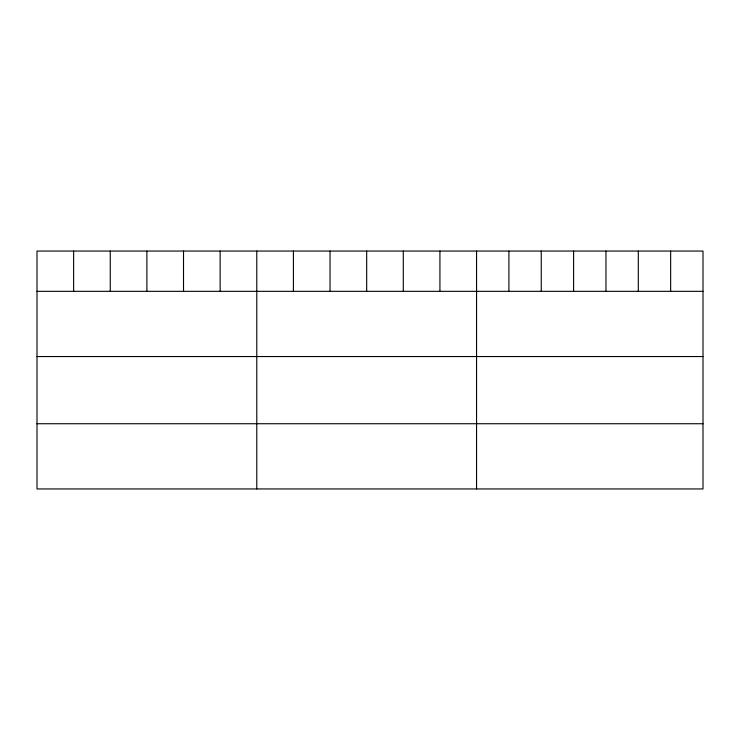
<?xml version="1.0" encoding="UTF-8"?>
<svg xmlns="http://www.w3.org/2000/svg" width="740" height="740" viewBox="0 0 740 740"><rect width="100%" height="100%" fill="white"/><g stroke="black" fill="none" stroke-linecap="round" stroke-linejoin="round"><path stroke-width="1.11" d="M703 291.329L703 488.946L37 488.946L37 251.054L703 251.054L703 291.329L37 291.329M37 356.541L703 356.541M37 423.733L703 423.733M670.653 251.054L670.653 291.329M638.305 251.054L638.305 291.329M605.958 251.054L605.958 291.329M573.602 251.054L573.602 291.329M541.255 251.054L541.255 291.329M508.907 251.054L508.907 291.329M476.56 251.054L476.56 488.946M439.93 251.054L439.93 291.329M403.3 251.054L403.3 291.329M366.67 251.054L366.67 291.329M330.04 251.054L330.04 291.329M293.41 251.054L293.41 291.329M256.78 251.054L256.78 488.946M220.15 251.054L220.15 291.329M183.52 251.054L183.52 291.329M146.89 251.054L146.89 291.329M110.26 251.054L110.26 291.329M73.63 251.054L73.63 291.329"/></g></svg>
